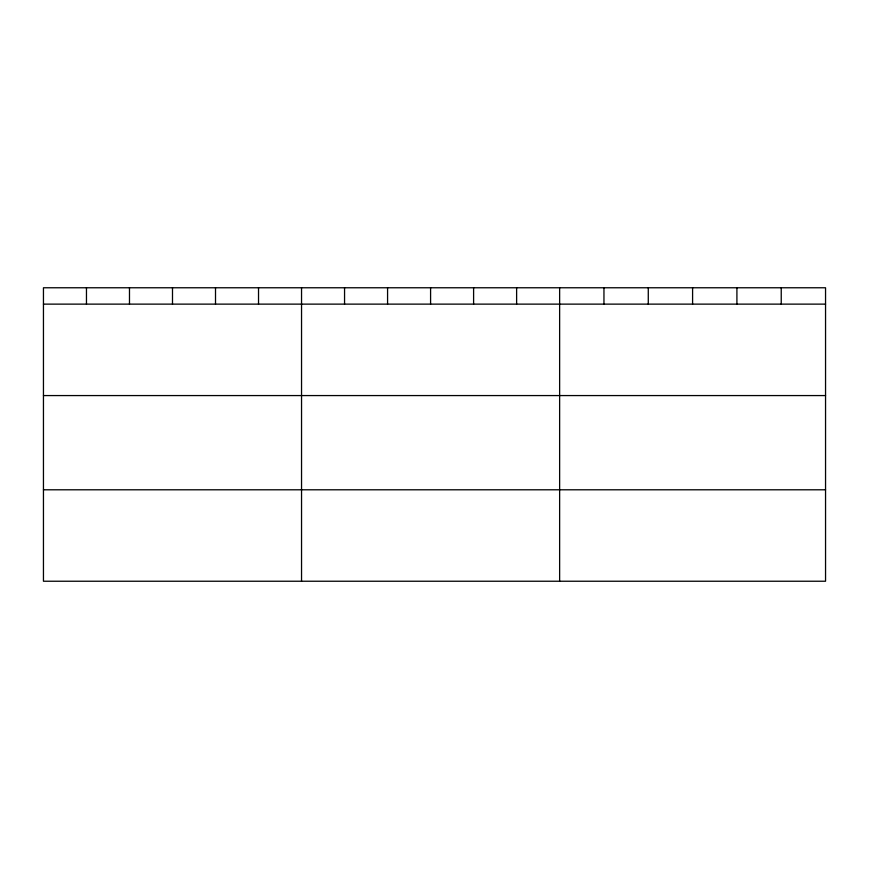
<?xml version="1.0" encoding="UTF-8"?>
<svg xmlns="http://www.w3.org/2000/svg" width="869" height="869" viewBox="0 0 869 869"><rect width="100%" height="100%" fill="white"/><g stroke="black" fill="none" stroke-linecap="round" stroke-linejoin="round"><path stroke-width="1.3" d="M825.55 395.569L825.55 287.769L43.45 287.769L43.45 581.231L825.55 581.231L825.55 395.569L43.45 395.569M43.45 304.128L825.55 304.128M43.45 489.79L825.55 489.79M781.231 287.769L781.231 304.128M736.912 287.769L736.912 304.128M692.593 287.769L692.593 304.128M648.274 287.769L648.274 304.128M603.955 287.769L603.955 304.128M559.636 287.769L559.636 581.231M516.62 287.769L516.62 304.128M473.605 287.769L473.605 304.128M430.589 287.769L430.589 304.128M387.574 287.769L387.574 304.128M344.558 287.769L344.558 304.128M301.543 287.769L301.543 581.231M258.527 287.769L258.527 304.128M215.512 287.769L215.512 304.128M172.496 287.769L172.496 304.128M129.481 287.769L129.481 304.128M86.465 287.769L86.465 304.128"/></g></svg>
